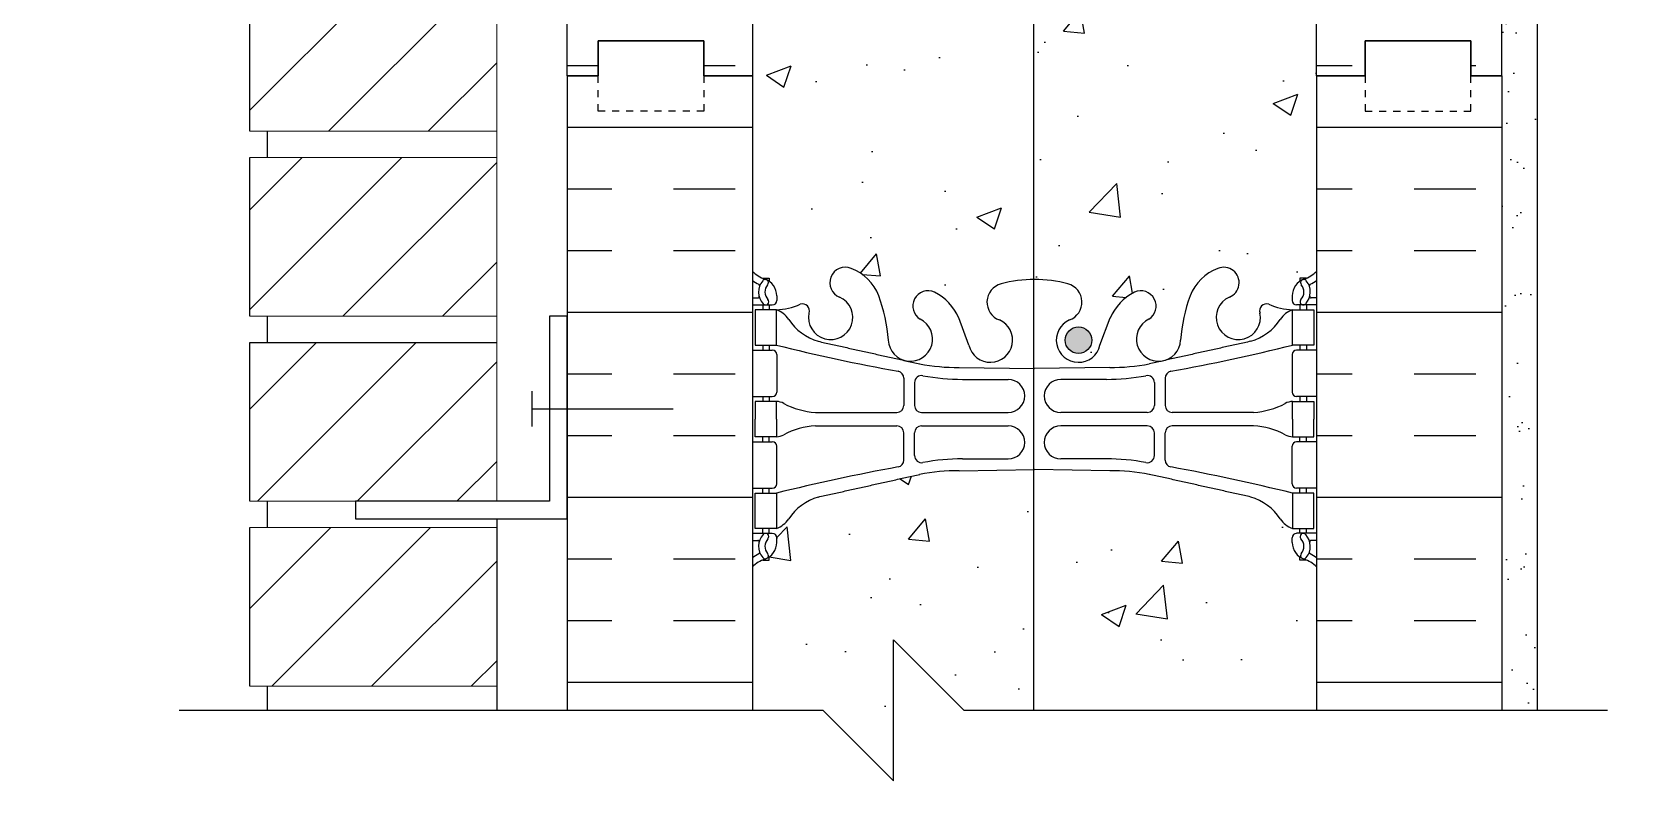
# Model space of a CAD drawing. Header units: inches. Extents: x 2869.3 to 2923.4, y 432.9 to 510.3.
# Drawn here: x 2881.91 to 2904.79, y 450.11 to 460.72 of the extents above; entities that cross this region are included whole.
import ezdxf

# ---------------------------------------------------------------- set-up
doc = ezdxf.new("R2010")
doc.units = ezdxf.units.IN
doc.header["$LTSCALE"] = 0.5
doc.header["$MEASUREMENT"] = 0
doc.linetypes.add('DASHED2', pattern=[0.375, 0.25, -0.125])
for name, color, linetype in [('HATCH', 12, 'CONTINUOUS'), ('LINE18', 9, 'CONTINUOUS'), ('line25', 2, 'CONTINUOUS'), ('LINE50', 5, 'CONTINUOUS'), ('LINE65', 3, 'CONTINUOUS'), ('LINE9', 9, 'CONTINUOUS'), ('TEXT', 4, 'CONTINUOUS'), ('Web_Edge', 9, 'CONTINUOUS')]:
    doc.layers.add(name, color=color, linetype=linetype)
pattern_1 = [(50, (0, 0), (3.586301, -0.3137607), [0.375, -4.125]), (355, (0, 0), (-0.6937567, 3.7609607), [0.3, -3.3]), (100.45144, (0.299, -0.026), (2.8925442, 3.4472), [0.318701, -3.5057106]), (46.1842, (0, 1), (5.3362067, -0.8275964), [0.5625, -6.1875]), (96.63564, (0.4447, 0.931), (4.67331, 4.870593), [0.478052, -5.258569]), (351.18416, (0, 1), (4.67331, 4.870593), [0.45, -4.95]), (21, (0.5, 0.75), (2.9845353, -2.0130945), [0.375, -4.125]), (326, (0.5, 0.75), (1.2165767, 3.62575), [0.3, -3.3]), (71.45144, (0.7487, 0.5822), (4.201112, 1.6126558), [0.318701, -3.5057106]), (37.5, (0, 0), (0.0607993, 1.66446927), [0, -3.26, 0, -3.35, 0, -3.3125]), (7.5, (0, 0), (1.3153477, 1.9720586), [0, -1.91, 0, -3.185, 0, -1.2625]), (327.5, (-1.115, 0), (2.6691122, -0.11277436), [0, -1.25, 0, -3.9, 0, -5.175]), (317.5, (-1.615, 0), (2.9159308, 0.500525), [0, -1.625, 0, -2.59, 0, -3.675])]

msp = doc.modelspace()

# ---------------------------------------------------------------- hatches: boundary and pattern name
at = {"layer": 'HATCH'}
h = msp.add_hatch(dxfattribs=at)
h.set_pattern_fill('AR-CONC', color=256, scale=0.5)
h.set_pattern_definition(pattern_1)
edge = h.paths.add_edge_path()
edge.add_line((2900.121, 470.058), (2892.121, 470.058))
edge.add_line((2892.121, 470.058), (2892.121, 467.071))
edge.add_arc((2892.467, 467.432), 0.5, 226.2109, 246.4218)
edge.add_line((2892.267, 466.973), (2892.357, 466.973))
edge.add_line((2892.357, 466.973), (2892.357, 466.932))
edge.add_arc((2892.217, 466.725), 0.25, 0, 55.9442, ccw=False)
edge.add_line((2892.467, 466.725), (2892.467, 466.657))
edge.add_arc((2892.404, 466.657), 0.0625, -90, 0, ccw=False)
edge.add_line((2892.404, 466.595), (2892.357, 466.595))
edge.add_line((2892.357, 466.595), (2892.357, 466.525))
edge.add_line((2892.357, 466.525), (2892.462, 466.525))
edge.add_arc((2892.339, 466.182), 0.364, 34.9775, 70.3387, ccw=False)
edge.add_arc((2893.262, 466.793), 0.743, 212.7919, 253.8107)
edge.add_spline(control_points=[(2893.055, 466.079), (2894.493, 465.759)], knot_values=[0, 0, 1, 1], degree=1, periodic=0)
edge.add_arc((2895.049, 468.69), 2.984, 259.2546, 270.0995)
edge.add_line((2895.054, 465.706), (2896.121, 465.691))
edge.add_line((2896.121, 465.691), (2897.187, 465.706))
edge.add_arc((2897.192, 468.69), 2.984, 269.9005, 280.7454)
edge.add_spline(control_points=[(2897.749, 465.759), (2899.186, 466.079)], knot_values=[0, 0, 1, 1], degree=1, periodic=0)
edge.add_arc((2898.979, 466.793), 0.743, 286.1893, 327.2081)
edge.add_arc((2899.902, 466.182), 0.364, 109.6613, 145.0225, ccw=False)
edge.add_line((2899.78, 466.525), (2899.885, 466.525))
edge.add_line((2899.885, 466.525), (2899.885, 466.595))
edge.add_line((2899.885, 466.595), (2899.837, 466.595))
edge.add_arc((2899.837, 466.657), 0.0625, 180, 270, ccw=False)
edge.add_line((2899.775, 466.657), (2899.775, 466.725))
edge.add_arc((2900.025, 466.725), 0.25, 124.0558, 180, ccw=False)
edge.add_line((2899.885, 466.932), (2899.885, 466.973))
edge.add_line((2899.885, 466.973), (2899.975, 466.973))
edge.add_arc((2899.775, 467.432), 0.5, 293.5782, 313.7891)
edge.add_line((2900.121, 467.071), (2900.121, 470.058))
h.paths.add_polyline_path([(2900.121, 462.878, 0.088416), (2899.975, 462.976), (2899.885, 462.976), (2899.885, 463.018, -0.249069), (2899.775, 463.225), (2899.775, 463.292, -0.414214), (2899.837, 463.355), (2899.885, 463.355), (2899.885, 463.425), (2899.78, 463.425, 0.085348), (2899.45, 463.349, -0.669601), (2899.318, 463.469, 2.087231), (2898.884, 463.245, -1), (2898.72, 462.836, -0.21345), (2898.328, 463.225, -0.069923), (2898.191, 463.869, 1.629604), (2897.72, 463.568, -1.059167), (2897.514, 463.186, -0.16372), (2897.192, 463.54), (2897.049, 463.927, 1.612474), (2896.618, 463.567, -0.734872), (2896.595, 463.056, -0.068475), (2896.121, 462.994, -0.068475), (2895.647, 463.056, -0.734872), (2895.623, 463.567, 1.612474), (2895.192, 463.927), (2895.049, 463.54, -0.16372), (2894.727, 463.186, -1.059167), (2894.521, 463.568, 1.629604), (2894.05, 463.869, -0.069923), (2893.913, 463.225, -0.21345), (2893.521, 462.836, -1), (2893.358, 463.245, 2.087231), (2892.924, 463.469, -0.669601), (2892.791, 463.349, 0.085348), (2892.462, 463.425), (2892.357, 463.425), (2892.357, 463.355), (2892.404, 463.355, -0.414214), (2892.467, 463.292), (2892.467, 463.225, -0.249069), (2892.357, 463.018), (2892.357, 462.976), (2892.267, 462.976, 0.088416), (2892.121, 462.878), (2892.121, 460.105), (2892.121, 457.332, 0.088416), (2892.267, 457.235), (2892.357, 457.235), (2892.357, 457.193, -0.249069), (2892.467, 456.986), (2892.467, 456.918, -0.414214), (2892.404, 456.856), (2892.357, 456.856), (2892.357, 456.786), (2892.462, 456.786, 0.085348), (2892.791, 456.861, -0.669601), (2892.924, 456.741, 2.087231), (2893.358, 456.966, -1), (2893.521, 457.374, -0.21345), (2893.913, 456.985, -0.069923), (2894.05, 456.341, 1.629604), (2894.521, 456.642, -1.059167), (2894.727, 457.024, -0.16372), (2895.049, 456.671), (2895.192, 456.284, 1.612474), (2895.623, 456.643, -0.734872), (2895.647, 457.154, -0.068475), (2896.121, 457.216, -0.068475), (2896.595, 457.154, -0.734872), (2896.618, 456.643, 1.612474), (2897.049, 456.284), (2897.192, 456.671, -0.16372), (2897.514, 457.024, -1.059167), (2897.72, 456.642, 1.629604), (2898.191, 456.341, -0.069923), (2898.328, 456.985, -0.21345), (2898.72, 457.374, -1), (2898.884, 456.966, 2.087231), (2899.318, 456.741, -0.669601), (2899.45, 456.861, 0.085348), (2899.78, 456.786), (2899.885, 456.786), (2899.885, 456.856), (2899.837, 456.856, -0.414214), (2899.775, 456.918), (2899.775, 456.986, -0.249069), (2899.885, 457.193), (2899.885, 457.235), (2899.975, 457.235, 0.088416), (2900.121, 457.332), (2900.121, 460.105)])
edge = h.paths.add_edge_path()
edge.add_line((2900.121, 509.327), (2895.121, 509.327))
edge.add_line((2895.121, 509.327), (2894.121, 510.327))
edge.add_line((2894.121, 510.327), (2894.121, 508.327))
edge.add_line((2894.121, 508.327), (2893.121, 509.327))
edge.add_line((2893.121, 509.327), (2892.121, 509.327))
edge.add_line((2892.121, 509.327), (2892.121, 507.293))
edge.add_arc((2892.467, 507.654), 0.5, 226.2109, 246.4218)
edge.add_line((2892.267, 507.196), (2892.357, 507.196))
edge.add_line((2892.357, 507.196), (2892.357, 507.154))
edge.add_arc((2892.217, 506.947), 0.25, 0, 55.9442, ccw=False)
edge.add_line((2892.467, 506.947), (2892.467, 506.879))
edge.add_arc((2892.404, 506.879), 0.0625, -90, 0, ccw=False)
edge.add_line((2892.404, 506.817), (2892.357, 506.817))
edge.add_line((2892.357, 506.817), (2892.357, 506.747))
edge.add_line((2892.357, 506.747), (2892.462, 506.747))
edge.add_arc((2892.339, 506.404), 0.364, 34.9775, 70.3387, ccw=False)
edge.add_arc((2893.262, 507.016), 0.743, 212.7919, 253.8107)
edge.add_spline(control_points=[(2893.055, 506.301), (2894.493, 505.981)], knot_values=[0, 0, 1, 1], degree=1, periodic=0)
edge.add_arc((2895.049, 508.913), 2.984, 259.2546, 270.0995)
edge.add_line((2895.054, 505.929), (2896.121, 505.913))
edge.add_line((2896.121, 505.913), (2897.187, 505.929))
edge.add_arc((2897.192, 508.913), 2.984, 269.9005, 280.7454)
edge.add_spline(control_points=[(2897.749, 505.981), (2899.186, 506.301)], knot_values=[0, 0, 1, 1], degree=1, periodic=0)
edge.add_arc((2898.979, 507.016), 0.743, 286.1893, 327.2081)
edge.add_arc((2899.902, 506.404), 0.364, 109.6613, 145.0225, ccw=False)
edge.add_line((2899.78, 506.747), (2899.885, 506.747))
edge.add_line((2899.885, 506.747), (2899.885, 506.817))
edge.add_line((2899.885, 506.817), (2899.837, 506.817))
edge.add_arc((2899.837, 506.879), 0.0625, 180, 270, ccw=False)
edge.add_line((2899.775, 506.879), (2899.775, 506.947))
edge.add_arc((2900.025, 506.947), 0.25, 124.0558, 180, ccw=False)
edge.add_line((2899.885, 507.154), (2899.885, 507.196))
edge.add_line((2899.885, 507.196), (2899.975, 507.196))
edge.add_arc((2899.775, 507.654), 0.5, 293.5782, 313.7891)
edge.add_line((2900.121, 507.293), (2900.121, 509.327))
h.paths.add_polyline_path([(2900.121, 500.327), (2900.121, 503.101, 0.088416), (2899.975, 503.198), (2899.885, 503.198), (2899.885, 503.24, -0.249069), (2899.775, 503.447), (2899.775, 503.514, -0.414214), (2899.837, 503.577), (2899.885, 503.577), (2899.885, 503.647), (2899.78, 503.647, 0.085348), (2899.45, 503.571, -0.669601), (2899.318, 503.692, 2.087231), (2898.884, 503.467, -1), (2898.72, 503.058, -0.21345), (2898.328, 503.448, -0.069923), (2898.191, 504.091, 1.702394), (2897.741, 503.779, -0.940793), (2897.538, 503.395, -0.173075), (2897.192, 503.762), (2897.049, 504.149, 1.612474), (2896.618, 503.789, -0.734872), (2896.595, 503.278, -0.068475), (2896.121, 503.216, -0.068475), (2895.647, 503.278, -0.734872), (2895.623, 503.789, 1.612474), (2895.192, 504.149), (2895.049, 503.762, -0.173075), (2894.703, 503.395, -0.940793), (2894.5, 503.779, 1.702394), (2894.05, 504.091, -0.069923), (2893.913, 503.448, -0.21345), (2893.521, 503.058, -1), (2893.358, 503.467, 2.087231), (2892.924, 503.692, -0.669601), (2892.791, 503.571, 0.085348), (2892.462, 503.647), (2892.357, 503.647), (2892.357, 503.577), (2892.404, 503.577, -0.414214), (2892.467, 503.514), (2892.467, 503.447, -0.249069), (2892.357, 503.24), (2892.357, 503.198), (2892.267, 503.198, 0.088416), (2892.121, 503.101), (2892.121, 500.327), (2892.121, 497.554, 0.088416), (2892.267, 497.457), (2892.357, 497.457), (2892.357, 497.415, -0.249069), (2892.467, 497.208), (2892.467, 497.141, -0.414214), (2892.404, 497.078), (2892.357, 497.078), (2892.357, 497.008), (2892.462, 497.008, 0.085348), (2892.791, 497.084, -0.669601), (2892.924, 496.963, 2.087231), (2893.358, 497.188, -1), (2893.521, 497.597, -0.21345), (2893.913, 497.207, -0.069923), (2894.05, 496.564, 1.702394), (2894.5, 496.876, -0.940793), (2894.703, 497.259, -0.173075), (2895.049, 496.893), (2895.192, 496.506, 1.612474), (2895.623, 496.865, -0.734872), (2895.647, 497.377, -0.068475), (2896.121, 497.439, -0.068475), (2896.595, 497.377, -0.734872), (2896.618, 496.865, 1.612474), (2897.049, 496.506), (2897.192, 496.893, -0.173075), (2897.538, 497.259, -0.940793), (2897.741, 496.876, 1.702394), (2898.191, 496.564, -0.069923), (2898.328, 497.207, -0.21345), (2898.72, 497.597, -1), (2898.884, 497.188, 2.087231), (2899.318, 496.963, -0.669601), (2899.45, 497.084, 0.085348), (2899.78, 497.008), (2899.885, 497.008), (2899.885, 497.078), (2899.837, 497.078, -0.414214), (2899.775, 497.141), (2899.775, 497.208, -0.249069), (2899.885, 497.415), (2899.885, 497.457), (2899.975, 497.457, 0.088416), (2900.121, 497.554)])
edge = h.paths.add_edge_path()
edge.add_arc((2899.775, 493.001), 0.5, 46.2109, 66.4218)
edge.add_line((2899.975, 493.459), (2899.885, 493.459))
edge.add_line((2899.885, 493.459), (2899.885, 493.501))
edge.add_arc((2900.025, 493.708), 0.25, 180, 235.9442, ccw=False)
edge.add_line((2899.775, 493.708), (2899.775, 493.776))
edge.add_arc((2899.837, 493.776), 0.0625, 90, 180, ccw=False)
edge.add_line((2899.837, 493.838), (2899.885, 493.838))
edge.add_line((2899.885, 493.838), (2899.885, 493.908))
edge.add_line((2899.885, 493.908), (2899.78, 493.908))
edge.add_arc((2899.902, 494.251), 0.364, 214.9775, 250.3387, ccw=False)
edge.add_arc((2898.979, 493.639), 0.743, 32.7919, 73.8107)
edge.add_spline(control_points=[(2899.186, 494.353), (2897.749, 494.674)], knot_values=[0, 0, 1, 1], degree=1, periodic=0)
edge.add_arc((2897.192, 491.742), 2.984, 79.2546, 90.0995)
edge.add_line((2897.187, 494.726), (2896.121, 494.742))
edge.add_line((2896.121, 494.742), (2895.054, 494.726))
edge.add_arc((2895.049, 491.742), 2.984, 89.9005, 100.7454)
edge.add_spline(control_points=[(2894.493, 494.674), (2893.055, 494.353)], knot_values=[0, 0, 1, 1], degree=1, periodic=0)
edge.add_arc((2893.262, 493.639), 0.743, 106.1893, 147.2081)
edge.add_arc((2892.339, 494.251), 0.364, 289.6613, 325.0225, ccw=False)
edge.add_line((2892.462, 493.908), (2892.357, 493.908))
edge.add_line((2892.357, 493.908), (2892.357, 493.838))
edge.add_line((2892.357, 493.838), (2892.404, 493.838))
edge.add_arc((2892.404, 493.776), 0.0625, 0, 90, ccw=False)
edge.add_line((2892.467, 493.776), (2892.467, 493.708))
edge.add_arc((2892.217, 493.708), 0.25, 304.0558, 360, ccw=False)
edge.add_line((2892.357, 493.501), (2892.357, 493.459))
edge.add_line((2892.357, 493.459), (2892.267, 493.459))
edge.add_arc((2892.467, 493.001), 0.5, 113.5782, 133.7891)
edge.add_line((2892.121, 493.362), (2892.121, 492.035))
edge.add_line((2892.121, 492.035), (2893.449, 492.035))
edge.add_line((2893.449, 492.035), (2893.522, 492.108))
edge.add_line((2893.522, 492.108), (2893.949, 492.285))
edge.add_line((2893.949, 492.285), (2893.949, 491.285))
edge.add_line((2893.949, 491.285), (2893.522, 491.462))
edge.add_line((2893.522, 491.462), (2893.449, 491.535))
edge.add_line((2893.449, 491.535), (2892.121, 491.535))
edge.add_line((2892.121, 491.535), (2892.121, 489.464))
edge.add_line((2892.121, 489.464), (2900.121, 489.464))
edge.add_line((2900.121, 489.464), (2900.121, 493.362))
h.paths.add_polyline_path([(2892.121, 493.362), (2892.121, 496.353), (2889.496, 493.723), (2889.496, 492.035), (2892.121, 492.035)])
h.paths.add_polyline_path([(2892.121, 491.535), (2889.496, 491.535), (2889.496, 489.464), (2892.121, 489.464)])
h = msp.add_hatch(dxfattribs=at)
h.set_pattern_fill('ANSI31', color=256, scale=8, style=0)
h.paths.add_polyline_path([(2888.496, 509.327), (2884.996, 509.327), (2884.996, 508.214), (2888.496, 508.214)])
h.paths.add_polyline_path([(2888.496, 491.804), (2888.496, 492.089), (2884.996, 492.089), (2884.996, 491.156)])
h.paths.add_polyline_path([(2888.496, 494.714), (2884.996, 494.714), (2884.996, 492.464), (2888.496, 492.464)])
h.paths.add_polyline_path([(2888.496, 491.804), (2884.996, 491.156), (2884.996, 489.839), (2888.496, 489.839)])
h.paths.add_polyline_path([(2888.496, 497.339), (2884.996, 497.339), (2884.996, 495.089), (2888.496, 495.089)])
h.paths.add_polyline_path([(2888.496, 499.964), (2884.996, 499.964), (2884.996, 497.714), (2888.496, 497.714)])
h.paths.add_polyline_path([(2888.496, 505.214), (2884.996, 505.214), (2884.996, 502.964), (2888.496, 502.964)])
h.paths.add_polyline_path([(2888.496, 507.839), (2884.996, 507.839), (2884.996, 505.589), (2888.496, 505.589)])
h.paths.add_polyline_path([(2888.496, 502.589), (2884.996, 502.589), (2884.996, 500.339), (2888.496, 500.339)])
h.paths.add_polyline_path([(2888.496, 466.821), (2884.996, 466.821), (2884.996, 464.571), (2888.496, 464.571)])
h.paths.add_polyline_path([(2888.496, 464.196), (2885.01, 464.196), (2884.996, 464.181), (2884.996, 461.946), (2888.496, 461.946)])
h.paths.add_polyline_path([(2888.496, 461.571), (2884.996, 461.571), (2884.996, 459.321), (2888.496, 459.321)])
h.paths.add_polyline_path([(2888.496, 458.946), (2884.996, 458.946), (2884.996, 456.696), (2888.496, 456.696)])
h.paths.add_polyline_path([(2888.496, 456.321), (2884.996, 456.321), (2884.996, 454.071), (2888.496, 454.071)])
h.paths.add_polyline_path([(2888.496, 453.696), (2884.996, 453.696), (2884.996, 451.446), (2888.496, 451.446)])
h = msp.add_hatch(dxfattribs=at)
h.set_pattern_fill('AR-SAND', color=256, scale=0.5, style=0)
h.set_pattern_definition([(37.5, (66.8911, 7.1101), (-0.03149668, 0.96341188), [0, -0.76, 0, -0.85, 0, -0.8125]), (7.5, (66.8911, 7.1101), (0.88488835, 1.41107303), [0, -0.41, 0, -0.685, 0, -0.2625]), (327.5, (66.2761, 7.1101), (1.55707093, 0.00282953), [0, -0.25, 0, -0.9, 0, -1.175]), (317.5, (66.2761, 7.1101), (1.5030633, 0.4388378), [0, -0.125, 0, -0.59, 0, -0.675])])
h.paths.add_polyline_path([(2903.246, 468.132), (2902.746, 468.132), (2902.746, 453.817), (2902.746, 451.105), (2903.246, 451.105)])
h.paths.add_polyline_path([(2903.246, 470.552), (2902.746, 470.552), (2902.746, 470.317), (2902.746, 468.132), (2903.246, 468.132)])
h = msp.add_hatch(dxfattribs=at)
h.set_pattern_fill('INSUL', color=256, scale=7, style=0)
h.paths.add_polyline_path([(2892.121, 470.058), (2889.496, 470.058), (2889.496, 460.105), (2889.933, 460.105), (2889.933, 460.605), (2891.433, 460.605), (2891.433, 460.105), (2892.121, 460.105)])
h.paths.add_polyline_path([(2902.746, 470.058), (2901.246, 470.058), (2900.121, 470.058), (2900.121, 460.105), (2900.808, 460.105), (2900.808, 460.605), (2902.308, 460.605), (2902.308, 460.105), (2902.746, 460.105)])
h = msp.add_hatch(dxfattribs=at)
h.set_pattern_fill('INSUL', color=256, scale=7, style=0)
h.paths.add_polyline_path([(2892.121, 460.105), (2891.433, 460.105), (2891.433, 459.605), (2889.933, 459.605), (2889.933, 460.105), (2889.496, 460.105), (2889.496, 451.105), (2892.121, 451.105)])
h.paths.add_polyline_path([(2902.746, 460.105), (2902.308, 460.105), (2902.308, 459.605), (2900.808, 459.605), (2900.808, 460.105), (2900.121, 460.105), (2900.121, 451.105), (2902.746, 451.105)])
h = msp.add_hatch(dxfattribs=at)
h.set_pattern_fill('AR-CONC', color=256, scale=0.5)
h.set_pattern_definition(pattern_1)
edge = h.paths.add_edge_path()
edge.add_arc((2899.775, 452.779), 0.5, 46.2109, 66.4218)
edge.add_line((2899.975, 453.237), (2899.885, 453.237))
edge.add_line((2899.885, 453.237), (2899.885, 453.279))
edge.add_arc((2900.025, 453.486), 0.25, 180, 235.9442, ccw=False)
edge.add_line((2899.775, 453.486), (2899.775, 453.553))
edge.add_arc((2899.837, 453.553), 0.0625, 90, 180, ccw=False)
edge.add_line((2899.837, 453.616), (2899.885, 453.616))
edge.add_line((2899.885, 453.616), (2899.885, 453.686))
edge.add_line((2899.885, 453.686), (2899.78, 453.686))
edge.add_arc((2899.902, 454.028), 0.364, 214.9775, 250.3387, ccw=False)
edge.add_arc((2898.979, 453.417), 0.743, 32.7919, 73.8107)
edge.add_spline(control_points=[(2899.186, 454.131), (2897.749, 454.452)], knot_values=[0, 0, 1, 1], degree=1, periodic=0)
edge.add_arc((2897.192, 451.52), 2.984, 79.2546, 90.0995)
edge.add_line((2897.187, 454.504), (2896.121, 454.52))
edge.add_line((2896.121, 454.52), (2895.054, 454.504))
edge.add_arc((2895.049, 451.52), 2.984, 89.9005, 100.7454)
edge.add_spline(control_points=[(2894.493, 454.452), (2893.055, 454.131)], knot_values=[0, 0, 1, 1], degree=1, periodic=0)
edge.add_arc((2893.262, 453.417), 0.743, 106.1893, 147.2081)
edge.add_arc((2892.339, 454.028), 0.364, 289.6613, 325.0225, ccw=False)
edge.add_line((2892.462, 453.686), (2892.357, 453.686))
edge.add_line((2892.357, 453.686), (2892.357, 453.616))
edge.add_line((2892.357, 453.616), (2892.404, 453.616))
edge.add_arc((2892.404, 453.553), 0.0625, 0, 90, ccw=False)
edge.add_line((2892.467, 453.553), (2892.467, 453.486))
edge.add_arc((2892.217, 453.486), 0.25, 304.0558, 360, ccw=False)
edge.add_line((2892.357, 453.279), (2892.357, 453.237))
edge.add_line((2892.357, 453.237), (2892.267, 453.237))
edge.add_arc((2892.467, 452.779), 0.5, 113.5782, 133.7891)
edge.add_line((2892.121, 453.14), (2892.121, 451.105))
edge.add_line((2892.121, 451.105), (2893.121, 451.105))
edge.add_line((2893.121, 451.105), (2894.121, 450.105))
edge.add_line((2894.121, 450.105), (2894.121, 452.105))
edge.add_line((2894.121, 452.105), (2895.121, 451.105))
edge.add_line((2895.121, 451.105), (2900.121, 451.105))
edge.add_line((2900.121, 451.105), (2900.121, 453.14))
at = {"layer": 'LINE65'}
msp.add_hatch(color=256, dxfattribs=at).paths.add_polyline_path([(2896.932, 456.356, 1), (2896.557, 456.356, 1)])

# ---------------------------------------------------------------- linework, layer by layer
at = {"layer": 'LINE18', "color": 2, "lineweight": 0}
for p, q in [((2888.496, 454.071), (2888.496, 461.946)), ((2888.496, 459.321), (2884.996, 459.321)), ((2888.496, 458.946), (2884.996, 458.946)), ((2888.496, 456.696), (2884.996, 456.696)), ((2888.496, 456.321), (2884.996, 456.321)), ((2885.246, 456.321), (2888.496, 456.321)), ((2888.496, 454.071), (2884.996, 454.071)), ((2888.496, 453.696), (2884.996, 453.696)), ((2888.496, 451.446), (2884.996, 451.446))]:
    msp.add_line(p, q, dxfattribs=at)
at = {"layer": 'line25'}
for p, q in [((2892.121, 470.058), (2892.121, 460.105)), ((2900.121, 460.105), (2900.121, 470.058)), ((2884.996, 459.321), (2884.996, 461.571)), ((2892.121, 460.105), (2892.121, 451.105)), ((2900.121, 460.105), (2900.121, 451.105)), ((2885.246, 458.946), (2885.246, 459.321)), ((2884.996, 456.696), (2884.996, 458.946)), ((2885.246, 456.321), (2885.246, 456.696)), ((2884.996, 456.321), (2888.496, 456.321)), ((2884.996, 454.071), (2884.996, 456.321)), ((2885.246, 453.696), (2885.246, 454.071)), ((2884.996, 451.446), (2884.996, 453.696)), ((2888.496, 453.821), (2888.496, 453.696)), ((2888.496, 453.696), (2888.496, 451.105)), ((2885.246, 451.105), (2885.246, 451.446))]:
    msp.add_line(p, q, dxfattribs=at)
at = {"layer": 'LINE50'}
for p, q in [((2889.496, 460.105), (2889.496, 470.058)), ((2902.746, 460.105), (2902.746, 470.058)), ((2891.433, 460.605), (2889.933, 460.605)), ((2889.933, 460.605), (2889.933, 460.105)), ((2889.933, 460.105), (2889.933, 460.605)), ((2889.933, 460.605), (2891.433, 460.605)), ((2891.433, 460.105), (2891.433, 460.605)), ((2891.433, 460.605), (2891.433, 460.105)), ((2900.808, 460.105), (2900.808, 460.605)), ((2900.808, 460.605), (2902.308, 460.605)), ((2902.308, 460.605), (2900.808, 460.605)), ((2900.808, 460.605), (2900.808, 460.105)), ((2902.308, 460.605), (2902.308, 460.105)), ((2902.308, 460.105), (2902.308, 460.605)), ((2889.933, 460.105), (2889.496, 460.105)), ((2889.496, 460.105), (2889.933, 460.105)), ((2889.496, 460.105), (2889.496, 451.105)), ((2892.121, 460.105), (2891.433, 460.105)), ((2891.433, 460.105), (2892.121, 460.105)), ((2900.121, 460.105), (2900.808, 460.105)), ((2900.808, 460.105), (2900.121, 460.105)), ((2902.308, 460.105), (2902.746, 460.105)), ((2902.746, 460.105), (2902.308, 460.105)), ((2902.746, 460.105), (2902.746, 451.105))]:
    msp.add_line(p, q, dxfattribs=at)
at = {"layer": 'LINE65'}
msp.add_line((2896.109, 468.817), (2896.109, 451.105), dxfattribs=at)
msp.add_circle((2896.744, 456.356), 0.188, dxfattribs=at)
at = {"layer": 'LINE9'}
for p, q in [((2903.246, 471.058), (2903.246, 451.105)), ((2894.121, 450.105), (2894.121, 452.105)), ((2894.121, 452.105), (2895.121, 451.105)), ((2883.996, 451.105), (2893.121, 451.105)), ((2894.121, 450.105), (2893.121, 451.105)), ((2895.121, 451.105), (2904.246, 451.105))]:
    msp.add_line(p, q, dxfattribs=at)
at = {"layer": 'LINE9', "linetype": 'DASHED2', "ltscale": 0.15}
for p, q in [((2889.933, 459.605), (2889.933, 460.105)), ((2891.433, 460.105), (2891.433, 459.605)), ((2900.808, 460.105), (2900.808, 459.605)), ((2902.308, 459.605), (2902.308, 460.105)), ((2891.433, 459.605), (2889.933, 459.605)), ((2900.808, 459.605), (2902.308, 459.605))]:
    msp.add_line(p, q, dxfattribs=at)
at = {"layer": 'LINE9', "linetype": 'Continuous'}
for p, q in [((2888.996, 455.633), (2888.996, 455.133)), ((2888.996, 455.383), (2890.996, 455.383))]:
    msp.add_line(p, q, dxfattribs=at)
at = {"layer": 'LINE9'}
msp.add_lwpolyline([(2886.496, 453.821), (2889.496, 453.821), (2889.496, 456.696), (2889.246, 456.696), (2889.246, 454.071), (2886.496, 454.071)], close=True, dxfattribs=at)
at = {"layer": 'TEXT'}
for points in [[(2885.168, 457.326, 0, 0.36, 0), (2884.088, 457.326, 0, 0, 0), (2882.092, 457.326, 0, 0, 0)], [(2903.162, 454.646, 0, 0.36, 0), (2904.242, 454.646, 0, 0, 0), (2916.766, 454.646, 0, 0, 0)]]:
    msp.add_lwpolyline(points, format="xyseb", dxfattribs=at)
at = {"layer": 'Web_Edge'}
for p, q in [((2892.267, 457.235), (2892.357, 457.235)), ((2892.357, 457.235), (2892.357, 457.193)), ((2899.975, 457.235), (2899.885, 457.235)), ((2899.885, 457.235), (2899.885, 457.193)), ((2892.121, 456.956), (2892.199, 456.956)), ((2892.121, 456.856), (2892.404, 456.856)), ((2892.267, 456.856), (2892.267, 456.786)), ((2892.357, 456.856), (2892.357, 456.786)), ((2892.467, 456.986), (2892.467, 456.918)), ((2899.775, 456.986), (2899.775, 456.918)), ((2900.121, 456.856), (2899.837, 456.856)), ((2899.885, 456.856), (2899.885, 456.786)), ((2899.975, 456.856), (2899.975, 456.786)), ((2900.121, 456.956), (2900.043, 456.956)), ((2895.192, 456.284), (2895.049, 456.671)), ((2897.049, 456.284), (2897.192, 456.671)), ((2892.121, 456.216), (2892.404, 456.216)), ((2892.267, 456.286), (2892.267, 456.216)), ((2892.357, 456.286), (2892.357, 456.216)), ((2892.467, 456.153), (2892.467, 455.618)), ((2899.775, 456.153), (2899.775, 455.618)), ((2900.121, 456.216), (2899.837, 456.216)), ((2899.885, 456.286), (2899.885, 456.216)), ((2899.975, 456.286), (2899.975, 456.216)), ((2895.054, 455.968), (2896.121, 455.952)), ((2897.187, 455.968), (2896.121, 455.952)), ((2894.269, 455.816), (2894.269, 455.431)), ((2894.421, 455.754), (2894.421, 455.431)), ((2895.101, 455.8), (2895.748, 455.8)), ((2897.14, 455.8), (2896.493, 455.8)), ((2897.82, 455.754), (2897.82, 455.431)), ((2897.973, 455.816), (2897.973, 455.431)), ((2892.121, 455.556), (2892.404, 455.556)), ((2892.267, 455.556), (2892.267, 455.486)), ((2892.357, 455.556), (2892.357, 455.486)), ((2900.121, 455.556), (2899.837, 455.556)), ((2899.885, 455.556), (2899.885, 455.486)), ((2899.975, 455.556), (2899.975, 455.486)), ((2893.014, 455.33), (2894.169, 455.331)), ((2894.521, 455.331), (2895.748, 455.331)), ((2897.72, 455.331), (2896.493, 455.331)), ((2899.227, 455.33), (2898.073, 455.331)), ((2892.267, 454.916), (2892.267, 454.986)), ((2892.357, 454.916), (2892.357, 454.986)), ((2893.014, 455.141), (2894.169, 455.14)), ((2894.269, 454.656), (2894.269, 455.04)), ((2894.421, 454.718), (2894.421, 455.04)), ((2894.521, 455.14), (2895.748, 455.14)), ((2897.72, 455.14), (2896.493, 455.14)), ((2897.82, 454.718), (2897.82, 455.04)), ((2897.973, 454.656), (2897.973, 455.04)), ((2899.227, 455.141), (2898.073, 455.14)), ((2899.885, 454.916), (2899.885, 454.986)), ((2899.975, 454.916), (2899.975, 454.986)), ((2892.121, 454.916), (2892.404, 454.916)), ((2892.467, 454.318), (2892.467, 454.853)), ((2899.775, 454.318), (2899.775, 454.853)), ((2900.121, 454.916), (2899.837, 454.916)), ((2895.101, 454.672), (2895.748, 454.672)), ((2897.14, 454.672), (2896.493, 454.672)), ((2895.054, 454.504), (2896.121, 454.52)), ((2897.187, 454.504), (2896.121, 454.52)), ((2892.121, 454.256), (2892.404, 454.256)), ((2892.267, 454.186), (2892.267, 454.256)), ((2892.357, 454.186), (2892.357, 454.256)), ((2900.121, 454.256), (2899.837, 454.256)), ((2899.885, 454.186), (2899.885, 454.256)), ((2899.975, 454.186), (2899.975, 454.256)), ((2892.121, 453.616), (2892.404, 453.616)), ((2892.267, 453.616), (2892.267, 453.686)), ((2892.357, 453.616), (2892.357, 453.686)), ((2900.121, 453.616), (2899.837, 453.616)), ((2899.885, 453.616), (2899.885, 453.686)), ((2899.975, 453.616), (2899.975, 453.686)), ((2892.121, 453.516), (2892.199, 453.516)), ((2892.467, 453.486), (2892.467, 453.553)), ((2899.775, 453.486), (2899.775, 453.553)), ((2900.121, 453.516), (2900.043, 453.516)), ((2892.267, 453.237), (2892.357, 453.237)), ((2892.357, 453.237), (2892.357, 453.279)), ((2899.885, 453.237), (2899.885, 453.279)), ((2899.975, 453.237), (2899.885, 453.237))]:
    msp.add_line(p, q, dxfattribs=at)
for points in [[(2892.162, 456.286), (2892.462, 456.286), (2892.462, 456.786), (2892.162, 456.786)], [(2900.08, 456.286), (2899.78, 456.286), (2899.78, 456.786), (2900.08, 456.786)], [(2892.162, 454.186), (2892.462, 454.186), (2892.462, 453.686), (2892.162, 453.686)], [(2900.08, 454.186), (2899.78, 454.186), (2899.78, 453.686), (2900.08, 453.686)]]:
    msp.add_lwpolyline(points, close=True, dxfattribs=at)
for points in [[(2892.462, 455.236), (2892.462, 455.486), (2892.162, 455.486), (2892.162, 455.236)], [(2899.78, 455.236), (2899.78, 455.486), (2900.08, 455.486), (2900.08, 455.236)], [(2892.462, 455.236), (2892.462, 454.986), (2892.162, 454.986), (2892.162, 455.236)], [(2899.78, 455.236), (2899.78, 454.986), (2900.08, 454.986), (2900.08, 455.236)]]:
    msp.add_lwpolyline(points, dxfattribs=at)
for centre, radius, start, end in [((2892.467, 457.693), 0.5, 226.2109, 250.5288), ((2893.439, 457.17), 0.22, 68.1963, 248.1963), ((2893.282, 456.741), 0.677, 21.1239, 69.3197), ((2898.959, 456.741), 0.677, 110.6803, 158.8761), ((2898.802, 457.17), 0.22, 291.8037, 111.8037), ((2899.775, 457.693), 0.5, 289.4712, 313.7891), ((2892.467, 457.693), 0.6, 234.7832, 245.0748), ((2892.46, 457.04), 0.25, 140.1145, 222.4609), ((2892.205, 457.13), 0.021, 343.464, 63.9957), ((2892.303, 457.171), 0.045, 321.448, 139.1879), ((2892.217, 456.986), 0.25, 0, 70.5288), ((2892.46, 457.04), 0.16, 140.0001, 222.4609), ((2894.613, 456.839), 0.217, 65.5264, 238.537), ((2895.715, 456.895), 0.268, 104.7892, 250.0338), ((2896.109, 455.462), 1.754, 89.6229, 105.2918), ((2896.132, 455.462), 1.754, 74.7082, 90.3771), ((2896.526, 456.895), 0.268, 289.9662, 75.2108), ((2897.628, 456.839), 0.217, 301.463, 114.4736), ((2900.025, 456.986), 0.25, 109.4712, 180), ((2899.939, 457.171), 0.045, 40.8121, 218.552), ((2899.781, 457.04), 0.16, 317.5391, 39.9999), ((2899.781, 457.04), 0.25, 317.5391, 39.8855), ((2900.037, 457.13), 0.021, 116.0043, 196.536), ((2899.775, 457.693), 0.6, 294.9252, 305.2168), ((2892.199, 456.975), 0.0196, 269.4032, 15.4901), ((2892.309, 456.902), 0.045, 222.4609, 42.4609), ((2892.404, 456.918), 0.0625, 270, 0), ((2892.407, 457.782), 0.997, 273.1538, 293.1467), ((2892.833, 456.774), 0.0968, 340.1551, 110.4331), ((2893.231, 456.679), 0.314, 168.5886, 66.1916), ((2891.691, 456.176), 2.365, 4.3895, 20.0015), ((2894.363, 456.369), 0.75, 23.6938, 62.9705), ((2897.879, 456.369), 0.75, 117.0295, 156.3062), ((2900.55, 456.176), 2.365, 159.9985, 175.6105), ((2899.01, 456.679), 0.314, 113.8084, 11.4114), ((2899.409, 456.774), 0.0968, 69.5669, 199.8449), ((2899.835, 457.782), 0.997, 246.8533, 266.8462), ((2899.837, 456.918), 0.0625, 180, 270), ((2899.932, 456.902), 0.045, 137.5391, 317.5391), ((2900.043, 456.975), 0.0196, 164.5099, 270.5968), ((2892.339, 456.443), 0.364, 34.9775, 70.3387), ((2893.262, 457.054), 0.743, 212.7919, 253.8107), ((2894.362, 456.372), 0.314, 182.7357, 63.9348), ((2895.497, 456.356), 0.314, 193.4146, 66.1916), ((2896.744, 456.356), 0.314, 113.8084, 346.5854), ((2897.879, 456.372), 0.314, 116.0652, 357.2643), ((2898.979, 457.054), 0.743, 286.1893, 327.2081), ((2899.902, 456.443), 0.364, 109.6613, 145.0225), ((2892.404, 456.153), 0.0625, 0, 90), ((2899.27, 483.706), 28.253, 256.0552, 259.6343), ((2892.971, 483.706), 28.253, 280.3657, 283.9448), ((2899.837, 456.153), 0.0625, 90, 180), ((2894.169, 455.816), 0.1, 360, 79.6343), ((2895.049, 458.952), 2.984, 259.2546, 270.0995), ((2897.192, 458.952), 2.984, 269.9005, 280.7454), ((2898.073, 455.816), 0.1, 100.3657, 180), ((2894.521, 455.754), 0.1, 79.2546, 180), ((2895.096, 458.784), 2.984, 259.2546, 270.0995), ((2895.748, 455.565), 0.234, 270, 90), ((2896.493, 455.565), 0.234, 90, 270), ((2897.145, 458.784), 2.984, 269.9005, 280.7454), ((2897.72, 455.754), 0.1, 0, 100.7454), ((2892.404, 455.618), 0.0625, 270, 0), ((2892.458, 455.267), 0.219, 60.4937, 88.92), ((2893.099, 456.487), 1.16, 242.5844, 265.8032), ((2899.142, 456.487), 1.16, 274.1968, 297.4156), ((2899.784, 455.267), 0.219, 91.08, 119.5063), ((2899.837, 455.618), 0.0625, 180, 270), ((2894.169, 455.431), 0.1, 270.0388, 360), ((2894.521, 455.431), 0.1, 180, 270), ((2897.72, 455.431), 0.1, 270, 0), ((2898.073, 455.431), 0.1, 180, 269.9612), ((2892.458, 455.204), 0.219, 271.08, 299.5063), ((2893.099, 453.985), 1.16, 94.1968, 117.4156), ((2894.169, 455.04), 0.1, 0, 89.9612), ((2894.521, 455.04), 0.1, 90, 180), ((2895.748, 454.906), 0.234, 270, 90), ((2896.493, 454.906), 0.234, 90, 270), ((2897.72, 455.04), 0.1, 0, 90), ((2898.073, 455.04), 0.1, 90.0388, 180), ((2899.142, 453.985), 1.16, 62.5844, 85.8032), ((2899.784, 455.204), 0.219, 240.4937, 268.92), ((2892.404, 454.853), 0.0625, 0, 90), ((2899.837, 454.853), 0.0625, 90, 180), ((2899.27, 426.765), 28.253, 100.3657, 103.9448), ((2894.169, 454.656), 0.1, 280.3657, 0), ((2894.521, 454.718), 0.1, 180, 280.7454), ((2895.096, 451.688), 2.984, 89.9005, 100.7454), ((2897.145, 451.688), 2.984, 79.2546, 90.0995), ((2897.72, 454.718), 0.1, 259.2546, 0), ((2898.073, 454.656), 0.1, 180, 259.6343), ((2892.971, 426.765), 28.253, 76.0552, 79.6343), ((2892.404, 454.318), 0.0625, 270, 0), ((2895.049, 451.52), 2.984, 89.9005, 100.7454), ((2897.192, 451.52), 2.984, 79.2546, 90.0995), ((2899.837, 454.318), 0.0625, 180, 270), ((2893.262, 453.417), 0.743, 106.1893, 147.2081), ((2898.979, 453.417), 0.743, 32.7919, 73.8107), ((2892.309, 453.57), 0.045, 317.5391, 137.5391), ((2892.404, 453.553), 0.0625, 360, 90), ((2892.339, 454.028), 0.364, 289.6613, 325.0225), ((2899.902, 454.028), 0.364, 214.9775, 250.3387), ((2899.837, 453.553), 0.0625, 90, 180), ((2899.932, 453.57), 0.045, 42.4609, 222.4609), ((2892.199, 453.496), 0.0196, 344.5099, 90.5968), ((2892.46, 453.431), 0.25, 137.5391, 219.8855), ((2892.46, 453.431), 0.16, 137.5391, 219.9999), ((2892.217, 453.486), 0.25, 289.4712, 360), ((2900.025, 453.486), 0.25, 180, 250.5288), ((2899.781, 453.431), 0.16, 320.0001, 42.4609), ((2899.781, 453.431), 0.25, 320.1145, 42.4609), ((2900.043, 453.496), 0.0196, 89.4032, 195.4901), ((2892.467, 452.779), 0.6, 114.9252, 125.2168), ((2892.467, 452.779), 0.5, 109.4712, 133.7891), ((2892.205, 453.342), 0.021, 296.0043, 16.536), ((2892.303, 453.3), 0.045, 220.8121, 38.552), ((2899.939, 453.3), 0.045, 141.448, 319.1879), ((2899.775, 452.779), 0.5, 46.2109, 70.5288), ((2900.037, 453.342), 0.021, 163.464, 243.9957), ((2899.775, 452.779), 0.6, 54.7832, 65.0748)]:
    msp.add_arc(centre, radius, start, end, dxfattribs=at)
for points in [[(2893.055, 456.34), (2894.493, 456.02)], [(2899.186, 456.34), (2897.749, 456.02)], [(2893.055, 454.131), (2894.493, 454.452)], [(2899.186, 454.131), (2897.749, 454.452)]]:
    msp.add_open_spline(points, degree=1, dxfattribs=at)

doc.saveas('drawing.dxf')
